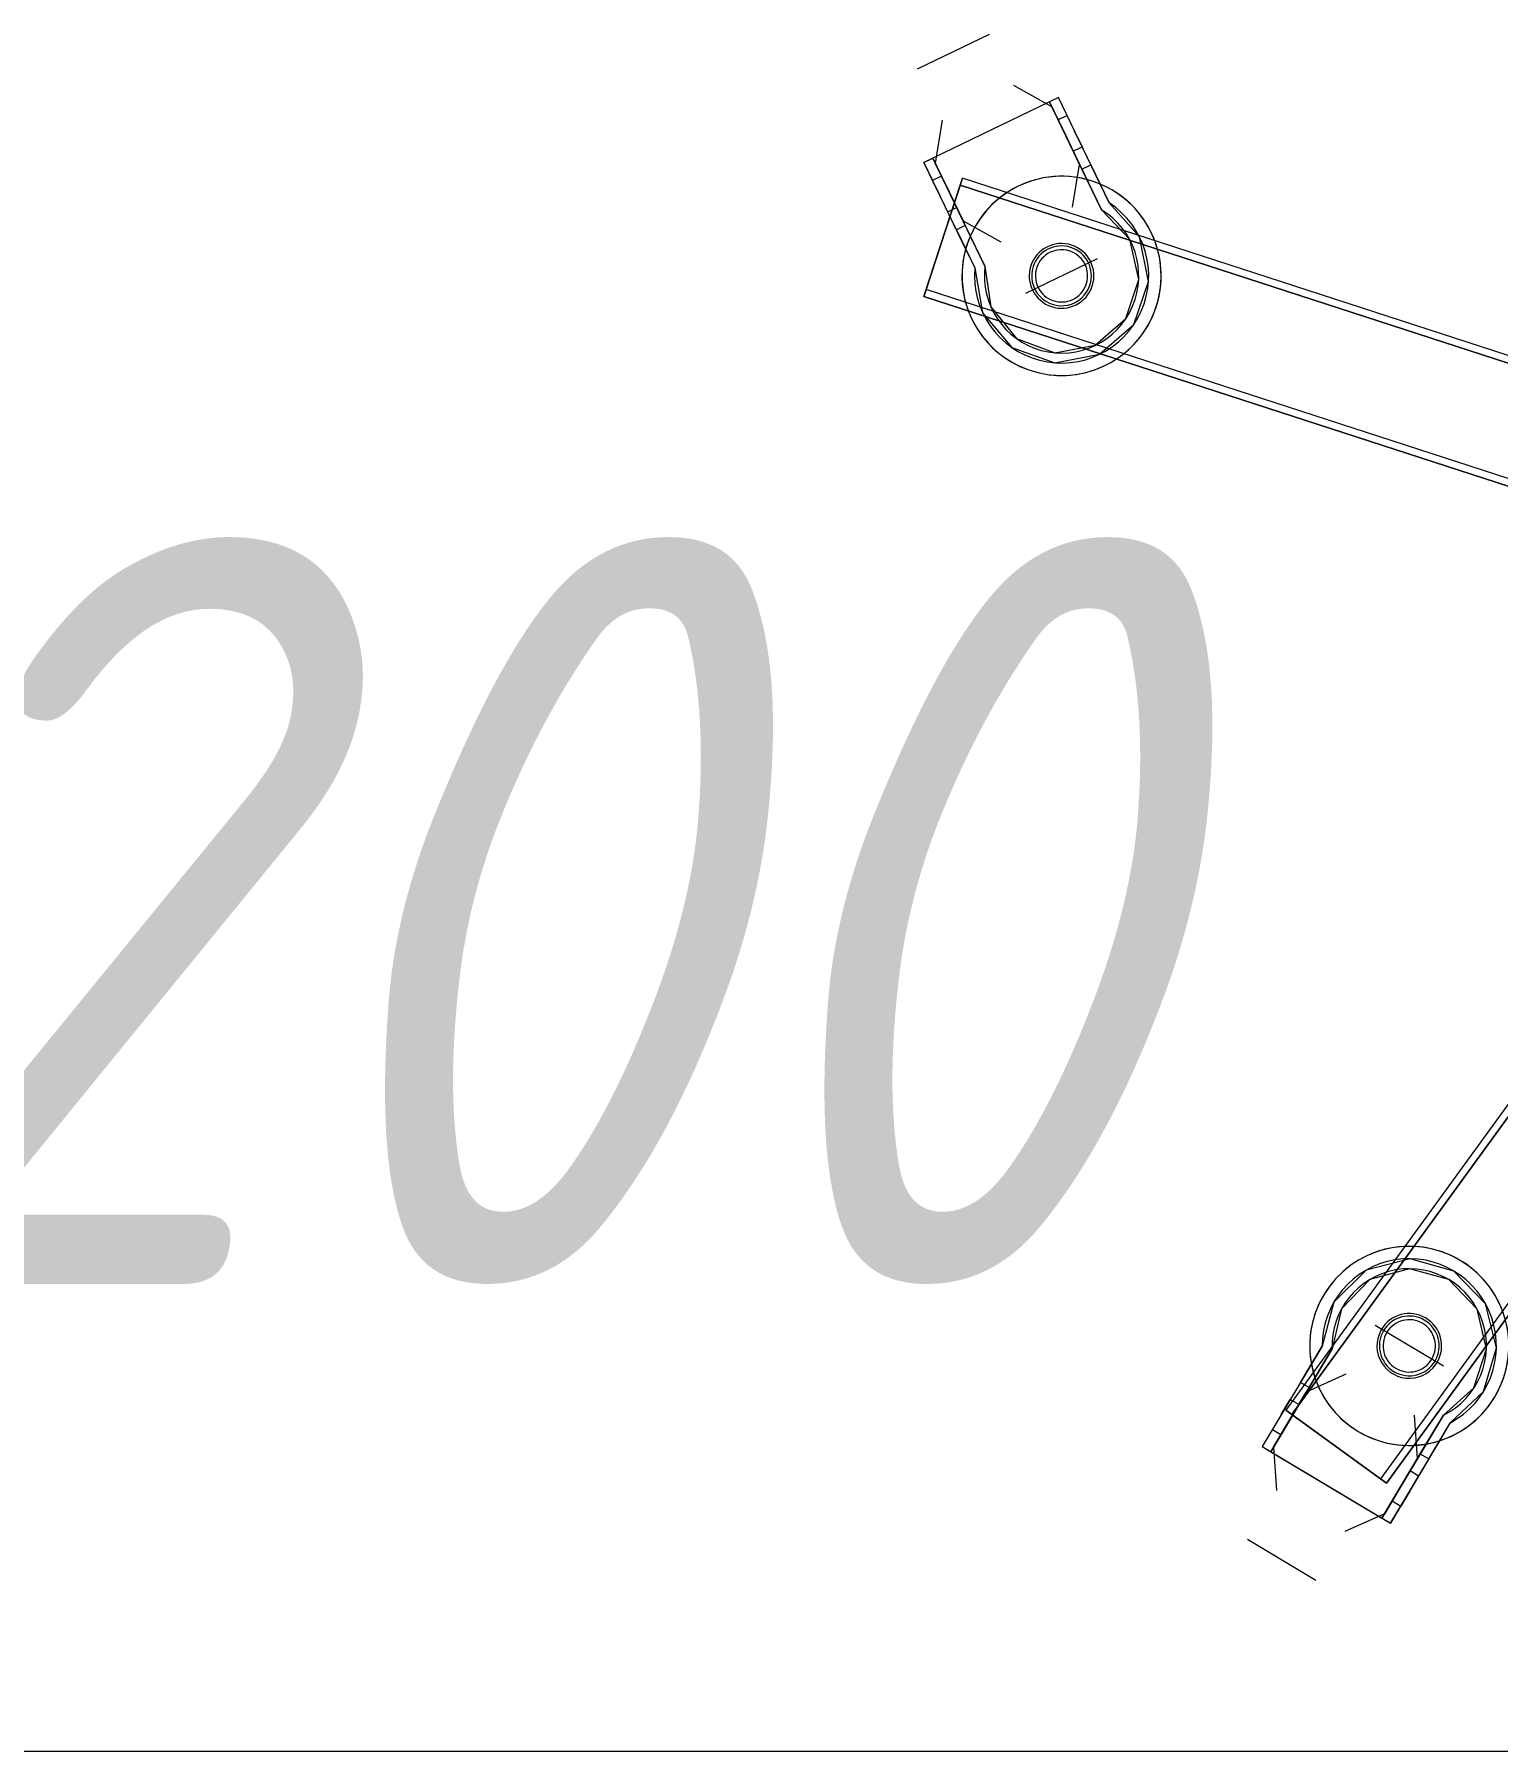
# Model space of a CAD drawing. Header units: millimetres. Extents: x -32954 to 151739, y -65671 to 56243.
# Drawn here: x -20394.3 to -20100.4, y -34739.4 to -34394.5 of the extents above; entities that cross this region are included whole.
import ezdxf

# ---------------------------------------------------------------- set-up
doc = ezdxf.new("R2010")
doc.units = ezdxf.units.MM
for name, color, linetype, lineweight in [('G-IMPT', 7, 'Continuous', 9), ('I-FURN', 7, 'Continuous', 9), ('I-FURN-IDEN', 7, 'Continuous', 9), ('Окна', 7, 'Continuous', 18), ('Подоконник_Верхний брус', 7, 'Continuous', 18)]:
    doc.layers.add(name, color=color, linetype=linetype, lineweight=lineweight)
doc.styles.add('GOST Common_I', font='GOST_Common Italic.ttf', dxfattribs={"width": 0.9, "height": 150})

# ---------------------------------------------------------------- blocks, each defined once
blk = doc.blocks.new('В2В_Подоконник_ПВХ - ПВХ-717279-В_АР_ПЭ_02 Этаж')
at = {"layer": 'Подоконник_Верхний брус'}
blk.add_line((-700, -330), (700, -330), dxfattribs=at)
blk = doc.blocks.new('М200-М200_1_Стойка для инфузионных растворов - МСК-5310_dwg-9481014-О_ТХ_05')
at = {"layer": 'G-IMPT'}
for p, q in [((145.46, 194.34), (131.72, 202.53)), ((106.14, 169.41), (118.46, 190.07)), ((116.74, 191.09), (106.87, 174.54)), ((109.06, 178.21), (116.74, 191.09)), ((118.46, 190.07), (110.78, 177.19)), ((116.74, 191.09), (118.46, 190.07)), ((142.51, 175.72), (116.74, 191.09)), ((125.87, 192.72), (117.92, 189.15)), ((140.79, 176.75), (118.46, 190.07)), ((112.9, 184.65), (114.69, 187.66)), ((114.69, 187.66), (112.9, 184.65)), ((114.62, 183.63), (117.92, 189.15)), ((117.92, 189.15), (114.62, 183.63)), ((116.41, 186.63), (114.62, 183.63)), ((114.62, 183.63), (116.41, 186.63)), ((116.41, 186.63), (114.69, 187.66)), ((117.56, 183.07), (0, 21.27)), ((0, 21.27), (117.56, 183.07)), ((114.62, 183.63), (111.32, 178.1)), ((111.32, 178.1), (114.62, 183.63)), ((112.9, 184.65), (112.9, 184.65)), ((114.62, 183.63), (114.62, 183.63)), ((137.78, 168.38), (117.56, 183.07)), ((117.56, 183.07), (137.78, 168.38)), ((140.24, 175.83), (139.61, 184.53)), ((1.21, 20.38), (118.77, 182.19)), ((1.21, 20.38), (118.77, 182.19)), ((111.11, 181.65), (112.83, 180.62)), ((118.77, 182.19), (136.57, 169.26)), ((136.57, 169.26), (118.77, 182.19)), ((118.91, 181.07), (118.91, 181.07)), ((118.91, 181.07), (118.91, 181.07)), ((118.91, 181.07), (118.91, 181.07)), ((118.91, 181.07), (118.91, 181.07)), ((109.06, 178.21), (104.71, 170.92)), ((110.78, 177.19), (106.14, 169.41)), ((110.78, 177.19), (109.06, 178.21)), ((111.32, 178.1), (111.96, 169.41)), ((140.79, 176.75), (128.46, 156.09)), ((133.11, 163.87), (140.79, 176.75)), ((142.51, 175.72), (140.79, 176.75)), ((106.87, 174.54), (104.71, 170.92)), ((132.63, 159.17), (142.51, 175.72)), ((132.65, 172.87), (132.65, 172.87)), ((132.65, 172.87), (132.65, 172.87)), ((132.65, 172.87), (132.65, 172.87)), ((132.65, 172.87), (132.65, 172.87)), ((134.82, 162.84), (142.51, 175.72)), ((136.95, 170.31), (140.24, 175.83)), ((140.24, 175.83), (136.95, 170.31)), ((140.46, 172.29), (138.74, 173.31)), ((136.57, 169.26), (19.01, 7.45)), ((19.01, 7.45), (136.57, 169.26)), ((136.95, 170.31), (133.65, 164.78)), ((133.65, 164.78), (136.95, 170.31)), ((136.95, 170.31), (135.15, 167.3)), ((135.15, 167.3), (136.95, 170.31)), ((138.67, 169.28), (136.87, 166.28)), ((136.87, 166.28), (138.67, 169.28)), ((136.95, 170.31), (136.95, 170.31)), ((138.67, 169.28), (138.67, 169.28)), ((20.23, 6.57), (137.78, 168.38)), ((20.23, 6.57), (137.78, 168.38)), ((135.15, 167.3), (136.87, 166.28)), ((125.7, 161.21), (133.65, 164.78)), ((128.46, 156.09), (133.11, 163.87)), ((134.82, 162.84), (130.48, 155.55)), ((133.11, 163.87), (134.82, 162.84)), ((106.1, 159.6), (119.85, 151.4)), ((130.48, 155.55), (132.63, 159.17)), ((19.76, 5.15), (209.97, -56.66)), ((19.76, 5.15), (209.97, -56.66)), ((210.44, -55.23), (20.23, 6.57)), ((20.23, 6.57), (210.44, -55.23)), ((12.5, -17.2), (202.71, -79.01)), ((12.5, -17.2), (202.71, -79.01)), ((203.17, -77.58), (12.96, -15.78)), ((12.96, -15.78), (203.17, -77.58)), ((190, -55.91), (175.59, -62.88)), ((202.71, -79.01), (210.44, -55.23)), ((210.44, -55.23), (202.71, -79.01)), ((209.97, -56.66), (203.17, -77.58)), ((203.17, -77.58), (209.97, -56.66)), ((198.18, -61.34), (208.64, -83)), ((202.12, -69.49), (198.18, -61.34)), ((202.06, -64.78), (200.23, -60.98)), ((203.92, -68.62), (200.23, -60.98)), ((210.45, -82.13), (202.06, -64.78)), ((202.58, -70.45), (194.97, -66.2)), ((202.12, -69.49), (203.92, -68.62)), ((203.92, -68.62), (210.45, -82.13)), ((208.64, -83), (202.12, -69.49)), ((205.38, -76.25), (202.58, -70.45)), ((202.58, -70.45), (205.38, -76.25)), ((205.66, -72.22), (203.86, -73.1)), ((173.21, -74.04), (175.05, -77.83)), ((176.91, -81.68), (173.21, -74.04)), ((185.24, -94.31), (174.77, -72.65)), ((174.77, -72.65), (178.71, -80.81)), ((180.57, -73.16), (179.17, -81.77)), ((207.18, -75.38), (207.18, -75.38)), ((207.18, -75.38), (208.7, -78.53)), ((208.7, -78.53), (207.18, -75.38)), ((175.05, -77.83), (183.43, -95.18)), ((200.88, -78.42), (200.88, -78.42)), ((200.88, -78.42), (200.88, -78.42)), ((200.88, -78.42), (200.88, -78.42)), ((200.88, -78.42), (200.88, -78.42)), ((205.38, -76.25), (205.38, -76.25)), ((206.9, -79.4), (205.38, -76.25)), ((205.38, -76.25), (206.9, -79.4)), ((205.38, -76.25), (208.18, -82.04)), ((208.18, -82.04), (205.38, -76.25)), ((206.9, -79.4), (208.7, -78.53)), ((178.71, -80.81), (176.91, -81.68)), ((176.91, -81.68), (183.43, -95.18)), ((178.71, -80.81), (185.24, -94.31)), ((181.97, -87.56), (179.17, -81.77)), ((179.17, -81.77), (181.97, -87.56)), ((183.43, -95.18), (210.45, -82.13)), ((206.79, -90.64), (208.18, -82.04)), ((210.45, -82.13), (208.64, -83)), ((180.45, -84.41), (178.65, -85.28)), ((180.17, -88.43), (178.65, -85.28)), ((178.65, -85.28), (180.17, -88.43)), ((181.97, -87.56), (180.45, -84.41)), ((180.45, -84.41), (181.97, -87.56)), ((185.24, -94.31), (208.64, -83)), ((186.47, -85.38), (186.47, -85.38)), ((186.47, -85.38), (186.47, -85.38)), ((186.47, -85.38), (186.47, -85.38)), ((186.47, -85.38), (186.47, -85.38)), ((180.17, -88.43), (180.17, -88.43)), ((181.97, -87.56), (184.77, -93.35)), ((184.77, -93.35), (181.97, -87.56)), ((181.97, -87.56), (181.97, -87.56)), ((181.69, -91.58), (183.49, -90.71)), ((183.43, -95.18), (185.24, -94.31)), ((184.77, -93.35), (192.38, -97.61)), ((197.35, -107.89), (211.76, -100.93))]:
    blk.add_line(p, q, dxfattribs=at)
at = {"layer": 'G-IMPT', "flags": 128}
for points in [[(104.71, 170.92), (98.07, 164.66), (95.48, 155.9), (97.66, 147.03), (104.01, 140.47), (112.8, 138), (121.64, 140.29), (128.12, 146.73), (130.48, 155.55)], [(106.14, 169.41), (99.99, 163.95), (97.49, 156.12), (99.34, 148.12), (105.03, 142.19), (112.96, 140), (120.88, 142.17), (126.59, 148.08), (128.46, 156.09)], [(200.23, -60.98), (198.65, -51.99), (192.76, -45.01), (184.16, -41.95), (175.18, -43.64), (168.28, -49.62), (165.33, -58.26), (167.14, -67.22), (173.21, -74.04)], [(198.18, -61.34), (197.01, -53.2), (191.84, -46.81), (184.14, -43.95), (176.05, -45.44), (169.87, -50.85), (167.31, -58.66), (169.12, -66.68), (174.77, -72.65)]]:
    blk.add_lwpolyline(points, dxfattribs=at)
at = {"layer": 'G-IMPT'}
for centre, radius, start, end in [((112.98, 155.5), 20, 59.1804, 239.1804), ((112.98, 155.5), 20, 107.7708, 239.1804), ((112.98, 155.5), 20, 239.1804, 59.1804), ((112.98, 155.5), 20, 59.1804, 107.7708), ((112.98, 155.5), 20, 10.59, 59.1804), ((112.98, 155.5), 17.5, 118.1777, 0.1831), ((112.98, 155.5), 15.5, 116.1845, 2.1763), ((112.98, 155.5), 20, 239.1804, 10.59), ((112.98, 155.5), 6.5, 144, 324), ((112.98, 155.5), 6.5, 144, 324), ((112.98, 155.5), 6, 54, 234), ((112.98, 155.5), 6, 54, 234), ((112.98, 155.5), 6.5, 324, 144), ((112.98, 155.5), 6.5, 324, 144), ((112.98, 155.5), 5.25, 59.1804, 239.1804), ((112.98, 155.5), 5.25, 59.1804, 239.1804), ((112.98, 155.5), 6, 234, 54), ((112.98, 155.5), 6, 234, 54), ((112.98, 155.5), 5.25, 239.1804, 59.1804), ((112.98, 155.5), 5.25, 239.1804, 59.1804), ((182.8, -59.39), 20, 344.3855, 115.7952), ((182.8, -59.39), 20, 295.7952, 115.7952), ((182.8, -59.39), 20, 115.7952, 295.7952), ((182.8, -59.39), 20, 115.7952, 247.2048), ((182.8, -59.39), 17.5, 354.7925, 236.7979), ((182.8, -59.39), 15.5, 352.7993, 238.7911), ((182.8, -59.39), 6.5, 72, 252), ((182.8, -59.39), 6.5, 72, 252), ((182.8, -59.39), 6, 342, 162), ((182.8, -59.39), 6, 342, 162), ((182.8, -59.39), 5.25, 115.7952, 295.7952), ((182.8, -59.39), 5.25, 115.7952, 295.7952), ((182.8, -59.39), 5.25, 295.7952, 115.7952), ((182.8, -59.39), 5.25, 295.7952, 115.7952), ((182.8, -59.39), 6.5, 252, 72), ((182.8, -59.39), 6.5, 252, 72), ((182.8, -59.39), 6, 162, 342), ((182.8, -59.39), 6, 162, 342), ((182.8, -59.39), 20, 295.7952, 344.3855), ((182.8, -59.39), 20, 247.2048, 295.7952)]:
    blk.add_arc(centre, radius, start, end, dxfattribs=at)
blk = doc.blocks.new('М200-М200_1_Стойка для инфузионных растворов - М200_Штатив для длительных вливаний-8000997-О_ТХ_05')
blk.add_blockref('М200-М200_1_Стойка для инфузионных растворов - МСК-5310_dwg-9481014-О_ТХ_05', (0, 0))

msp = doc.modelspace()

# ---------------------------------------------------------------- block references
at = {"layer": 'I-FURN', "rotation": 180}
msp.add_blockref('М200-М200_1_Стойка для инфузионных растворов - М200_Штатив для длительных вливаний-8000997-О_ТХ_05', (-20005.21, -34502.44), dxfattribs=at)
at = {"layer": 'Окна', "rotation": 180}
msp.add_blockref('В2В_Подоконник_ПВХ - ПВХ-717279-В_АР_ПЭ_02 Этаж', (-20039.99, -35069.43), dxfattribs=at)

# ---------------------------------------------------------------- texts
at = {"layer": 'I-FURN-IDEN', "insert": (-20435.38, -34495.51), "char_height": 150, "width": 367.9746, "attachment_point": 1, "style": 'GOST Common_I'}
msp.add_mtext('200', dxfattribs=at)

doc.saveas('drawing.dxf')
